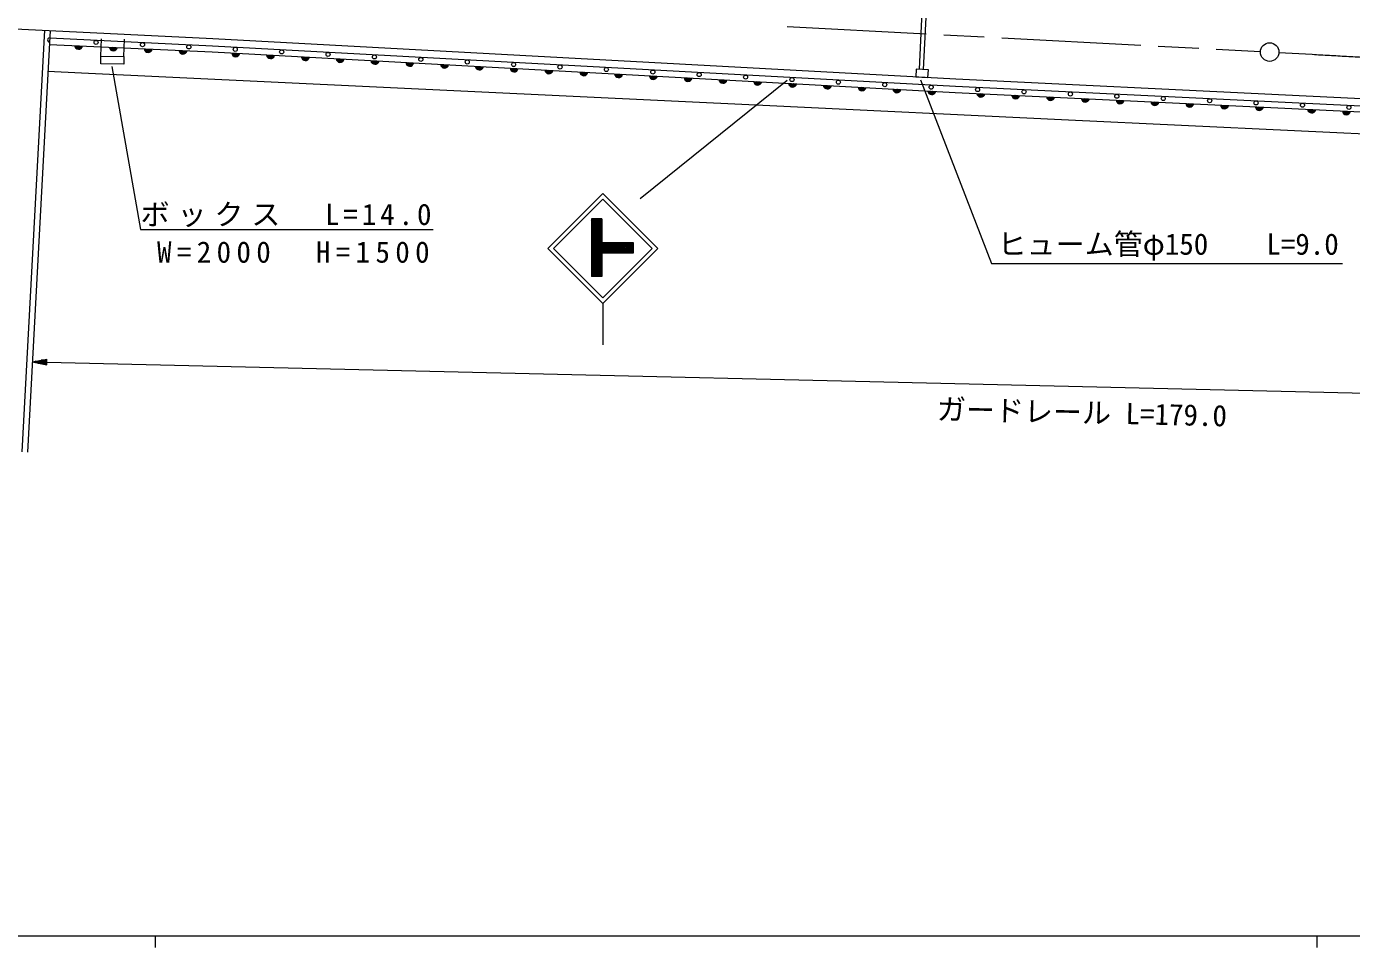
# Model space of a CAD drawing. Units: millimetres, scale not verified. Extents: x 40000 to 680000, y 20000 to 380000.
# Drawn here: x 156911 to 270978, y 204000 to 283345 of the extents above; entities that cross this region are included whole.
import ezdxf
from ezdxf.enums import TextEntityAlignment as Align

# ---------------------------------------------------------------- set-up
doc = ezdxf.new("R2010")
doc.units = ezdxf.units.MM
doc.header["$LTSCALE"] = 1000
doc.linetypes.add('CHAIN', pattern=[18.5, 12, -1.5, 3.5, -1.5])
for name, color, linetype, lineweight in [('M-BGD', 7, 'Continuous', 13), ('M-BMK', 2, 'CHAIN', 13), ('M-BMK-SRVR', 3, 'Continuous', 13), ('M-STR-HTXT', 7, 'Continuous', 13), ('M-STR-STRC', 7, 'Continuous', 13), ('M-TTL-BAND', 7, 'Continuous', 13)]:
    doc.layers.add(name, color=color, linetype=linetype, lineweight=lineweight)
doc.styles.add('ＭＳ ゴシック', font='')
doc.styles.get('ＭＳ ゴシック').set_extended_font_data('MS Gothic')

msp = doc.modelspace()

# ---------------------------------------------------------------- linework, layer by layer
at = {"layer": 'M-BGD'}
for p, q in [((233777, 279661), (234542, 295563)), ((234141, 279641), (234905, 295544)), ((158462, 283019), (156507, 246698)), ((158947, 282995), (156992, 246674)), ((163304, 280777), (163368, 282276)), ((165293, 280751), (165357, 282249))]:
    msp.add_line(p, q, dxfattribs=at)
for points in [[(63994, 287560), (84371, 286540), (117146, 285051), (172956, 282306), (236928, 278826), (265308, 277463), (290854, 276225), (303142, 275920), (308434, 275776), (320884, 275704), (337819, 275794)], [(158883, 281803), (172896, 281147), (236868, 277667), (265252, 276303), (290811, 275065), (303112, 274760), (308415, 274616), (320884, 274544), (337810, 274700)], [(158913, 282370), (172923, 281681), (236896, 278201), (265278, 276837), (290831, 275599), (303126, 275294), (308424, 275150), (320884, 275079), (337815, 275292)], [(158759, 279505), (161643, 279355), (220305, 276557), (246604, 275301), (275809, 273919), (285676, 273336), (299355, 272780), (317491, 272404), (332839, 272502), (343740, 272835)]]:
    msp.add_lwpolyline(points, dxfattribs=at)
for points in [[(163304, 280777), (165293, 280751), (165284, 280106), (163296, 280133)], [(233463, 279014), (234514, 278957), (234550, 279619), (233499, 279676)]]:
    msp.add_lwpolyline(points, close=True, dxfattribs=at)
for centre in [(162899, 281974), (166894, 281777), (170889, 281581), (174883, 281374), (178877, 281157), (182871, 280940), (186865, 280722), (190859, 280505), (194853, 280288), (198847, 280071), (202841, 279853), (206835, 279636), (210829, 279419), (214823, 279201), (218818, 278984), (222812, 278767), (226806, 278550), (230800, 278332), (234794, 278115), (238790, 277910), (242785, 277718), (246781, 277526), (250776, 277334), (254772, 277142), (258767, 276950), (262762, 276758), (266758, 276566), (270753, 276372)]:
    msp.add_circle(centre, 175, dxfattribs=at)
for centre, radius, start, end in [((158904, 282183), 188, 87.18444, 267.18444), ((161397, 281739), 354, 186.11933, 348.52451), ((161397, 281739), 283, 188.34337, 346.30047), ((161397, 281739), 212, 192.0897, 342.55415), ((161397, 281739), 142, 199.80143, 334.84242), ((161397, 281739), 100, 210.11909, 324.52475), ((164393, 281599), 354, 186.11933, 348.52451), ((164393, 281599), 283, 188.34337, 346.30047), ((164393, 281599), 212, 192.0897, 342.55415), ((164393, 281599), 142, 199.80143, 334.84242), ((164393, 281599), 100, 210.11909, 324.52475), ((167390, 281459), 354, 186.11933, 348.52451), ((167390, 281459), 283, 188.34337, 346.30047), ((167390, 281459), 212, 192.0897, 342.55415), ((167390, 281459), 142, 199.80143, 334.84242), ((167390, 281459), 100, 210.11909, 324.52475), ((170387, 281319), 354, 186.11933, 348.52451), ((170387, 281319), 283, 188.34337, 346.30047), ((170387, 281319), 212, 192.0897, 342.55415), ((170387, 281319), 142, 199.80143, 334.84242), ((170387, 281319), 100, 210.11909, 324.52475), ((174929, 281091), 354, 185.68344, 348.08861), ((174929, 281091), 283, 187.90747, 345.86458), ((174929, 281091), 212, 191.6538, 342.11825), ((174929, 281091), 142, 199.36553, 334.40652), ((174929, 281091), 100, 209.68319, 324.08886), ((177925, 280928), 354, 185.68344, 348.08861), ((177925, 280928), 283, 187.90747, 345.86458), ((177925, 280928), 212, 191.6538, 342.11825), ((177925, 280928), 142, 199.36553, 334.40652), ((177925, 280928), 100, 209.68319, 324.08886), ((180920, 280765), 354, 185.68344, 348.08861), ((180920, 280765), 283, 187.90747, 345.86458), ((180920, 280765), 212, 191.6538, 342.11825), ((180920, 280765), 142, 199.36553, 334.40652), ((180920, 280765), 100, 209.68319, 324.08886), ((183916, 280602), 354, 185.68344, 348.08861), ((183916, 280602), 283, 187.90747, 345.86458), ((183916, 280602), 212, 191.6538, 342.11825), ((183916, 280602), 142, 199.36553, 334.40652), ((183916, 280602), 100, 209.68319, 324.08886), ((186912, 280439), 354, 185.68344, 348.08861), ((186912, 280439), 283, 187.90747, 345.86458), ((186912, 280439), 212, 191.6538, 342.11825), ((186912, 280439), 142, 199.36553, 334.40652), ((186912, 280439), 100, 209.68319, 324.08886), ((189907, 280276), 354, 185.68344, 348.08861), ((189907, 280276), 283, 187.90747, 345.86458), ((189907, 280276), 212, 191.6538, 342.11825), ((189907, 280276), 142, 199.36553, 334.40652), ((189907, 280276), 100, 209.68319, 324.08886), ((192903, 280113), 354, 185.68344, 348.08861), ((192903, 280113), 283, 187.90747, 345.86458), ((192903, 280113), 212, 191.6538, 342.11825), ((192903, 280113), 142, 199.36553, 334.40652), ((192903, 280113), 100, 209.68319, 324.08886), ((195898, 279950), 354, 185.68344, 348.08861), ((195898, 279950), 283, 187.90747, 345.86458), ((195898, 279950), 212, 191.6538, 342.11825), ((195898, 279950), 142, 199.36553, 334.40652), ((195898, 279950), 100, 209.68319, 324.08886), ((198894, 279787), 354, 185.68344, 348.08861), ((198894, 279787), 283, 187.90747, 345.86458), ((198894, 279787), 212, 191.6538, 342.11825), ((198894, 279787), 142, 199.36553, 334.40652), ((198894, 279787), 100, 209.68319, 324.08886), ((201889, 279624), 354, 185.68344, 348.08861), ((201889, 279624), 283, 187.90747, 345.86458), ((201889, 279624), 212, 191.6538, 342.11825), ((201889, 279624), 142, 199.36553, 334.40652), ((201889, 279624), 100, 209.68319, 324.08886), ((204885, 279461), 354, 185.68344, 348.08861), ((204885, 279461), 283, 187.90747, 345.86458), ((204885, 279461), 212, 191.6538, 342.11825), ((204885, 279461), 142, 199.36553, 334.40652), ((204885, 279461), 100, 209.68319, 324.08886), ((207880, 279298), 354, 185.68344, 348.08861), ((207880, 279298), 283, 187.90747, 345.86458), ((207880, 279298), 212, 191.6538, 342.11825), ((207880, 279298), 142, 199.36553, 334.40652), ((207880, 279298), 100, 209.68319, 324.08886), ((210876, 279135), 354, 185.68344, 348.08861), ((210876, 279135), 283, 187.90747, 345.86458), ((210876, 279135), 212, 191.6538, 342.11825), ((210876, 279135), 142, 199.36553, 334.40652), ((210876, 279135), 100, 209.68319, 324.08886), ((213872, 278972), 354, 185.68344, 348.08861), ((213872, 278972), 283, 187.90747, 345.86458), ((213872, 278972), 212, 191.6538, 342.11825), ((213872, 278972), 142, 199.36553, 334.40652), ((213872, 278972), 100, 209.68319, 324.08886), ((216867, 278809), 354, 185.68344, 348.08861), ((216867, 278809), 283, 187.90747, 345.86458), ((216867, 278809), 212, 191.6538, 342.11825), ((216867, 278809), 142, 199.36553, 334.40652), ((216867, 278809), 100, 209.68319, 324.08886), ((219863, 278646), 354, 185.68344, 348.08861), ((219863, 278646), 283, 187.90747, 345.86458), ((219863, 278646), 212, 191.6538, 342.11825), ((219863, 278646), 142, 199.36553, 334.40652), ((219863, 278646), 100, 209.68319, 324.08886), ((222858, 278483), 354, 185.68344, 348.08861), ((222858, 278483), 283, 187.90747, 345.86458), ((222858, 278483), 212, 191.6538, 342.11825), ((222858, 278483), 142, 199.36553, 334.40652), ((222858, 278483), 100, 209.68319, 324.08886), ((225854, 278320), 354, 185.68344, 348.08861), ((225854, 278320), 283, 187.90747, 345.86458), ((225854, 278320), 212, 191.6538, 342.11825), ((225854, 278320), 142, 199.36553, 334.40652), ((225854, 278320), 100, 209.68319, 324.08886), ((228849, 278157), 354, 185.68344, 348.08861), ((228849, 278157), 283, 187.90747, 345.86458), ((228849, 278157), 212, 191.6538, 342.11825), ((228849, 278157), 142, 199.36553, 334.40652), ((228849, 278157), 100, 209.68319, 324.08886), ((231845, 277994), 354, 185.68344, 348.08861), ((231845, 277994), 283, 187.90747, 345.86458), ((231845, 277994), 212, 191.6538, 342.11825), ((231845, 277994), 142, 199.36553, 334.40652), ((231845, 277994), 100, 209.68319, 324.08886), ((234841, 277831), 354, 185.68344, 348.08861), ((234841, 277831), 283, 187.90747, 345.86458), ((234841, 277831), 212, 191.6538, 342.11825), ((234841, 277831), 142, 199.36553, 334.40652), ((234841, 277831), 100, 209.68319, 324.08886), ((239077, 277615), 354, 186.04701, 348.45219), ((239077, 277615), 283, 188.27105, 346.22815), ((239077, 277615), 212, 192.01738, 342.48182), ((239077, 277615), 142, 199.7291, 334.77009), ((239077, 277615), 100, 210.04677, 324.45243), ((242073, 277471), 354, 186.04701, 348.45219), ((242073, 277471), 283, 188.27105, 346.22815), ((242073, 277471), 212, 192.01738, 342.48182), ((242073, 277471), 142, 199.7291, 334.77009), ((242073, 277471), 100, 210.04677, 324.45243), ((245070, 277327), 354, 186.04701, 348.45219), ((245070, 277327), 283, 188.27105, 346.22815), ((245070, 277327), 212, 192.01738, 342.48182), ((245070, 277327), 142, 199.7291, 334.77009), ((245070, 277327), 100, 210.04677, 324.45243), ((248066, 277183), 354, 186.04701, 348.45219), ((248066, 277183), 283, 188.27105, 346.22815), ((248066, 277183), 212, 192.01738, 342.48182), ((248066, 277183), 142, 199.7291, 334.77009), ((248066, 277183), 100, 210.04677, 324.45243), ((251063, 277039), 354, 186.04701, 348.45219), ((251063, 277039), 283, 188.27105, 346.22815), ((251063, 277039), 212, 192.01738, 342.48182), ((251063, 277039), 142, 199.7291, 334.77009), ((251063, 277039), 100, 210.04677, 324.45243), ((254059, 276895), 354, 186.04701, 348.45219), ((254059, 276895), 283, 188.27105, 346.22815), ((254059, 276895), 212, 192.01738, 342.48182), ((254059, 276895), 142, 199.7291, 334.77009), ((254059, 276895), 100, 210.04677, 324.45243), ((257056, 276751), 354, 186.04701, 348.45219), ((257056, 276751), 283, 188.27105, 346.22815), ((257056, 276751), 212, 192.01738, 342.48182), ((257056, 276751), 142, 199.7291, 334.77009), ((257056, 276751), 100, 210.04677, 324.45243), ((260052, 276607), 354, 186.04701, 348.45219), ((260052, 276607), 283, 188.27105, 346.22815), ((260052, 276607), 212, 192.01738, 342.48182), ((260052, 276607), 142, 199.7291, 334.77009), ((260052, 276607), 100, 210.04677, 324.45243), ((263049, 276463), 354, 186.04701, 348.45219), ((263049, 276463), 283, 188.27105, 346.22815), ((263049, 276463), 212, 192.01738, 342.48182), ((263049, 276463), 142, 199.7291, 334.77009), ((263049, 276463), 100, 210.04677, 324.45243), ((267547, 276246), 354, 186.02331, 348.42849), ((267547, 276246), 283, 188.24735, 346.20445), ((267547, 276246), 212, 191.99368, 342.45812), ((267547, 276246), 142, 199.70541, 334.74639), ((267547, 276246), 100, 210.02307, 324.42873), ((270543, 276101), 354, 186.02331, 348.42849), ((270543, 276101), 283, 188.24735, 346.20445), ((270543, 276101), 212, 191.99368, 342.45812), ((270543, 276101), 142, 199.70541, 334.74639), ((270543, 276101), 100, 210.02307, 324.42873)]:
    msp.add_arc(centre, radius, start, end, dxfattribs=at)
at = {"layer": 'M-BMK'}
for p, q in [((222390, 283345), (263136, 281185)), ((264734, 281100), (267596, 280948))]:
    msp.add_line(p, q, dxfattribs=at)
msp.add_arc((321623, 1207127), 927753, 266.66156, 272.51104, dxfattribs=at)
at = {"layer": 'M-BMK-SRVR'}
msp.add_circle((263935, 281142), 800, dxfattribs=at)
msp.add_circle((263935, 281142), 800, dxfattribs=at)
at = {"layer": 'M-STR-HTXT'}
for p, q in [((164246, 279893), (166722, 265856)), ((233860, 278754), (239995, 262932)), ((166722, 265856), (191922, 265856)), ((239995, 262932), (270195, 262932)), ((157411, 254466), (158667, 254686)), ((157411, 254466), (158655, 254186)), ((157411, 254466), (158661, 254436)), ((158660, 254386), (157660, 254410)), ((158662, 254486), (157662, 254510)), ((157913, 254554), (158663, 254536)), ((158664, 254586), (158165, 254598)), ((158416, 254642), (158666, 254636)), ((158655, 254186), (158667, 254686)), ((158661, 254436), (336810, 250238)), ((157909, 254354), (158659, 254336)), ((158657, 254286), (158157, 254298)), ((158406, 254242), (158656, 254236))]:
    msp.add_line(p, q, dxfattribs=at)
at = {"layer": 'M-STR-STRC'}
for p, q in [((222401, 278700), (209749, 268493)), ((201796, 264224), (206534, 268961)), ((202291, 264224), (206534, 268466)), ((206534, 268961), (211272, 264224)), ((206534, 268466), (210777, 264224)), ((205552, 266762), (205552, 261797)), ((206452, 266762), (205552, 266762)), ((205552, 265928), (206386, 266762)), ((205552, 266070), (206244, 266762)), ((205552, 266211), (206103, 266762)), ((205552, 266352), (205961, 266762)), ((205552, 266494), (205820, 266762)), ((205552, 266635), (205678, 266762)), ((206452, 265845), (205552, 266745)), ((205552, 265787), (206452, 266687)), ((206452, 265704), (205552, 266604)), ((205552, 265645), (206452, 266545)), ((206452, 265563), (205552, 266463)), ((205552, 265504), (206452, 266404)), ((206452, 265421), (205552, 266321)), ((205552, 265363), (206452, 266263)), ((206452, 265280), (205552, 266180)), ((205552, 265221), (206452, 266121)), ((206452, 265138), (205552, 266038)), ((205552, 265080), (206452, 265980)), ((206452, 264997), (205552, 265897)), ((205552, 264938), (206452, 265838)), ((206452, 265987), (205677, 266762)), ((206452, 266128), (205818, 266762)), ((206452, 266270), (205960, 266762)), ((206452, 266411), (206101, 266762)), ((206452, 266553), (206243, 266762)), ((206452, 266694), (206384, 266762)), ((206452, 266762), (206452, 264729)), ((206452, 264855), (205552, 265755)), ((205552, 264797), (206452, 265697)), ((207336, 263829), (205552, 265614)), ((205552, 264655), (206452, 265555)), ((207195, 263829), (205552, 265473)), ((205552, 264514), (206452, 265414)), ((207054, 263829), (205552, 265331)), ((205552, 264373), (206452, 265273)), ((206912, 263829), (205552, 265190)), ((205552, 264231), (206452, 265131)), ((206771, 263829), (205552, 265048)), ((205552, 264090), (206452, 264990)), ((206629, 263829), (205552, 264907)), ((205552, 263948), (206452, 264848)), ((206488, 263829), (205552, 264765)), ((205552, 262958), (207323, 264729)), ((205552, 263100), (207182, 264729)), ((205552, 263241), (207040, 264729)), ((205552, 263383), (206899, 264729)), ((205552, 263524), (206757, 264729)), ((205552, 263665), (206616, 264729)), ((205552, 263807), (206474, 264729)), ((206452, 264729), (209145, 264729)), ((206564, 263829), (207464, 264729)), ((207478, 263829), (206578, 264729)), ((206706, 263829), (207606, 264729)), ((207619, 263829), (206719, 264729)), ((206847, 263829), (207747, 264729)), ((207761, 263829), (206861, 264729)), ((206989, 263829), (207889, 264729)), ((207902, 263829), (207002, 264729)), ((207130, 263829), (208030, 264729)), ((208044, 263829), (207144, 264729)), ((207272, 263829), (208172, 264729)), ((208185, 263829), (207285, 264729)), ((207413, 263829), (208313, 264729)), ((208326, 263829), (207426, 264729)), ((207554, 263829), (208454, 264729)), ((208468, 263829), (207568, 264729)), ((207696, 263829), (208596, 264729)), ((208609, 263829), (207709, 264729)), ((207837, 263829), (208737, 264729)), ((208751, 263829), (207851, 264729)), ((207979, 263829), (208879, 264729)), ((208892, 263829), (207992, 264729)), ((208120, 263829), (209020, 264729)), ((209034, 263829), (208134, 264729)), ((208262, 263829), (209145, 264713)), ((209145, 263860), (208275, 264729)), ((209145, 264001), (208417, 264729)), ((209145, 264143), (208558, 264729)), ((209145, 264284), (208699, 264729)), ((209145, 264425), (208841, 264729)), ((209145, 264567), (208982, 264729)), ((209145, 264708), (209124, 264729)), ((209145, 264729), (209145, 263829)), ((201796, 264224), (206534, 259486)), ((202291, 264224), (206534, 259981)), ((206452, 263724), (205552, 264624)), ((206452, 263582), (205552, 264482)), ((206452, 263441), (205552, 264341)), ((206452, 263300), (205552, 264200)), ((206452, 263158), (205552, 264058)), ((206452, 263017), (205552, 263917)), ((206452, 262875), (205552, 263775)), ((205552, 262817), (206452, 263717)), ((206452, 262734), (205552, 263634)), ((205552, 262675), (206452, 263575)), ((209145, 263829), (206452, 263829)), ((206452, 263829), (206452, 261797)), ((206534, 259981), (210777, 264224)), ((206534, 259486), (211272, 264224)), ((208403, 263829), (209145, 264571)), ((208544, 263829), (209145, 264430)), ((208686, 263829), (209145, 264288)), ((208827, 263829), (209145, 264147)), ((208969, 263829), (209145, 264005)), ((209110, 263829), (209145, 263864)), ((206452, 262592), (205552, 263492)), ((205552, 262534), (206452, 263434)), ((206452, 262451), (205552, 263351)), ((205552, 262393), (206452, 263293)), ((206452, 262310), (205552, 263210)), ((205552, 262251), (206452, 263151)), ((206452, 262168), (205552, 263068)), ((205552, 262110), (206452, 263010)), ((206452, 262027), (205552, 262927)), ((205552, 261968), (206452, 262868)), ((206452, 261885), (205552, 262785)), ((205552, 261827), (206452, 262727)), ((206399, 261797), (205552, 262644)), ((206257, 261797), (205552, 262502)), ((206116, 261797), (205552, 262361)), ((205663, 261797), (206452, 262585)), ((205805, 261797), (206452, 262444)), ((205975, 261797), (205552, 262220)), ((205833, 261797), (205552, 262078)), ((205692, 261797), (205552, 261937)), ((206452, 261797), (205552, 261797)), ((205946, 261797), (206452, 262303)), ((206088, 261797), (206452, 262161)), ((206229, 261797), (206452, 262020)), ((206370, 261797), (206452, 261878)), ((206534, 259486), (206534, 255930))]:
    msp.add_line(p, q, dxfattribs=at)
at = {"layer": 'M-TTL-BAND'}
for p, q in [((40000, 205000), (579000, 205000)), ((168000, 205000), (168000, 204000)), ((268000, 205000), (268000, 204000))]:
    msp.add_line(p, q, dxfattribs=at)

# ---------------------------------------------------------------- texts
at = {"layer": 'M-STR-HTXT', "style": 'ＭＳ ゴシック'}
msp.add_text('ヒューム管φ150\u3000\u3000L=9.0', height=1833, dxfattribs=at).set_placement((255195, 263132), align=Align.BOTTOM_CENTER)
msp.add_text('ガードレール L=179.0', height=1833, rotation=358.65, dxfattribs=at).set_placement((247736, 248636), align=Align.BOTTOM_CENTER)
at = {"layer": 'M-STR-HTXT', "char_height": 1833, "attachment_point": 8, "style": 'ＭＳ ゴシック'}
for s, insert in [('\\T1.27;ボックス\u3000L=14.0', (179422, 266056)), ('\\T1.37;W=2000\u3000H=1500', (180113, 262967))]:
    msp.add_mtext(s, dxfattribs=dict(at, insert=insert))

doc.saveas('drawing.dxf')
